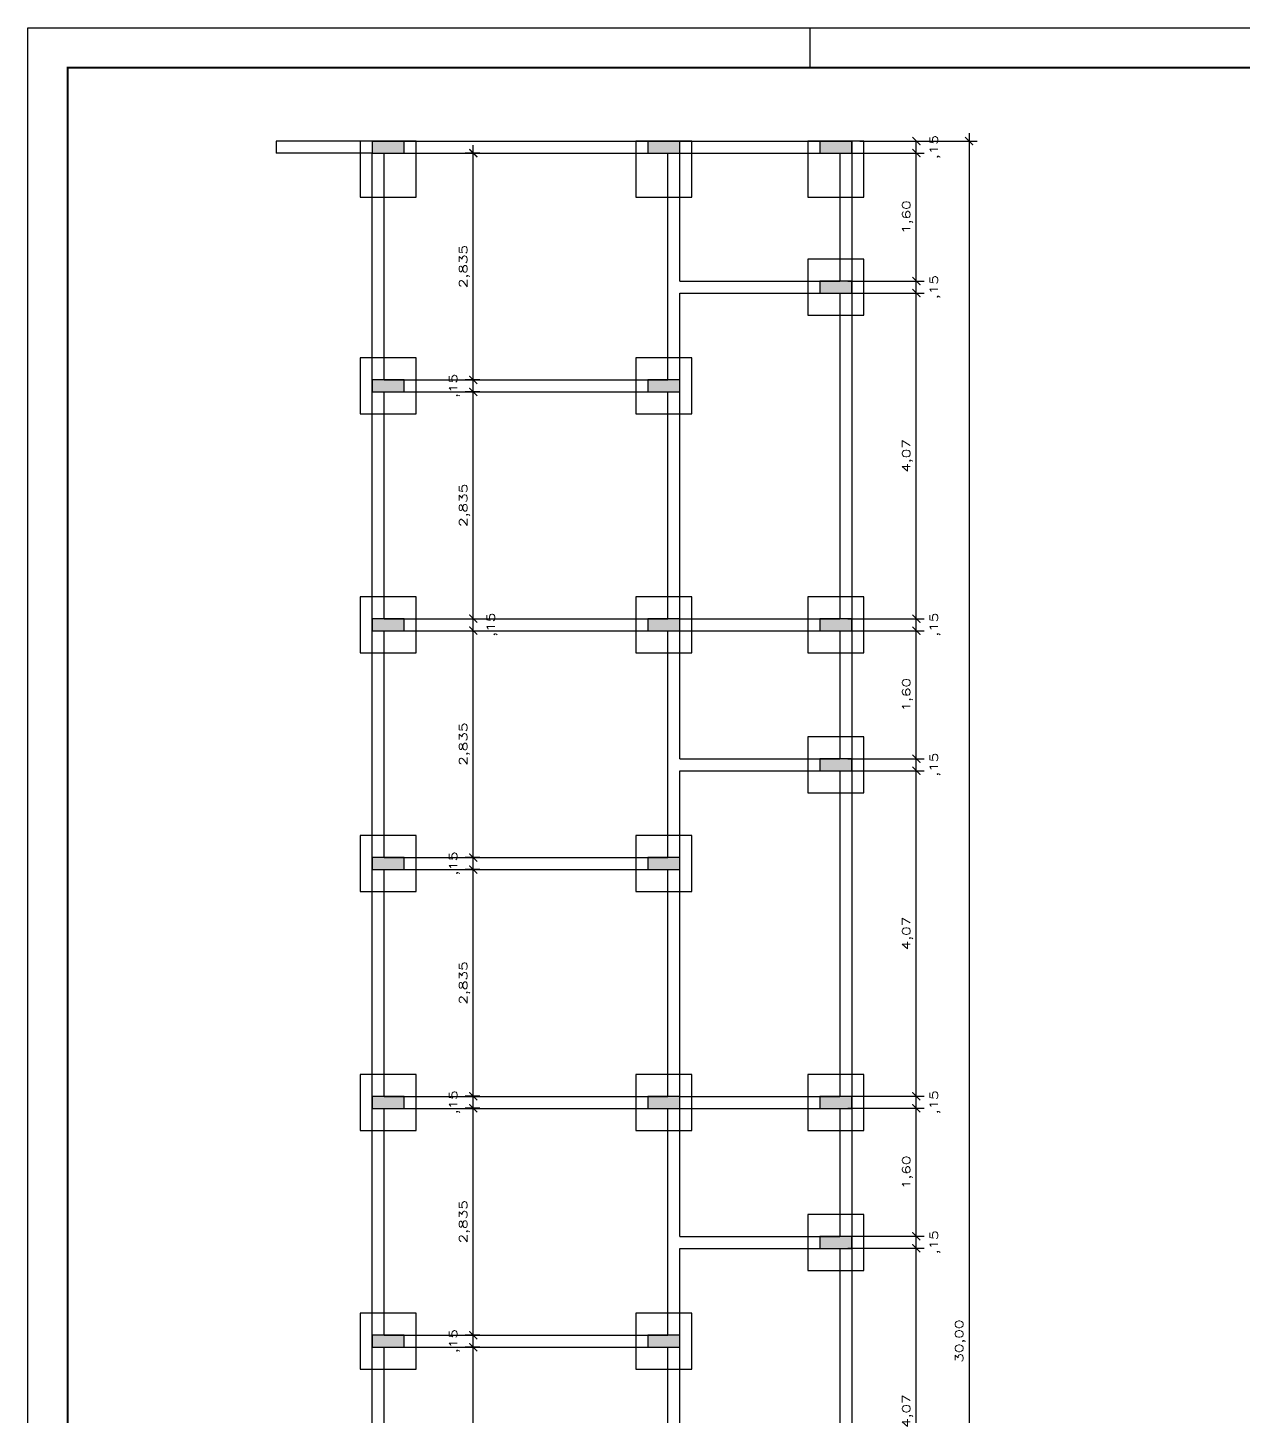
# Model space of a CAD drawing. Extents: x 241 to 398, y 106 to 179.
# Drawn here: x 321 to 336.2, y 162.04 to 179.4 of the extents above; entities that cross this region are included whole.
import ezdxf

# ---------------------------------------------------------------- set-up
doc = ezdxf.new("R2010")
doc.units = 0
doc.layers.get('0').update_dxf_attribs({"linetype": 'CONTINUOUS'})
doc.layers.get('DEFPOINTS').update_dxf_attribs({"linetype": 'CONTINUOUS'})
for name, color, linetype in [('ALVCORTE', 5, 'CONTINUOUS'), ('ALVVISTA', 8, 'CONTINUOUS'), ('COTAS', 7, 'CONTINUOUS'), ('ESQUADRIA', 3, 'CONTINUOUS')]:
    doc.layers.add(name, color=color, linetype=linetype)
doc.styles.add('REGUA60', font='romans.shx', dxfattribs={"width": 1.4})
doc.styles.get("Standard").update_dxf_attribs({"font": 'ISOCP'})
doc.dimstyles.new('ISO-25', dxfattribs={"dimtxt": 2.5, "dimasz": 2.5, "dimexe": 1.25, "dimexo": 0.625, "dimtad": 1, "dimdec": 4, "dimdsep": 46, "dimlunit": 6, "dimtxsty": 'Standard', "dimcen": 2.5, "dimadec": 0, "dimazin": 0, "dimtfac": 1, "dimtdec": 4, "dimtmove": 0, "dimatfit": 3, "dimfxl": 0, "dimtolj": 1, "dimtzin": 0, "dimarcsym": 0})

# ---------------------------------------------------------------- blocks, each defined once
blk = doc.blocks.new('_ARCHTICK')
at = {"color": 0, "linetype": 'ByBlock', "const_width": 0.15}
blk.add_lwpolyline([(-0.5, -0.5), (0.5, 0.5)], dxfattribs=at)
blk = doc.blocks.new('*D174')
at = {"color": 1, "linetype": 'ByBlock', "transparency": 16777216}
for p, q in [((253.087, 175.138), (254.553, 175.138)), ((254.453, 175.238), (254.453, 145.038)), ((253.087, 145.138), (254.553, 145.138))]:
    blk.add_line(p, q, dxfattribs=at)
at = {"layer": 'DEFPOINTS', "color": 0, "linetype": 'ByBlock', "transparency": 16777216}
for p in [(252.987, 175.138, -3.35), (252.987, 145.138, -3.35), (254.453, 145.138)]:
    blk.add_point(p, dxfattribs=at)
at = {"color": 1, "linetype": 'ByBlock', "transparency": 16777216, "xscale": 0.1, "yscale": 0.1, "zscale": 0.1}
for p, rotation in [((254.453, 175.138), 90), ((254.453, 145.138), 270)]:
    blk.add_blockref('_ARCHTICK', p, dxfattribs=dict(at, rotation=rotation))
at = {"color": 7, "linetype": 'ByBlock', "transparency": 16777216, "insert": (254.343, 160.138), "char_height": 0.1, "attachment_point": 5, "rotation": 90, "style": 'REGUA60'}
blk.add_mtext('\\A1;30,00', dxfattribs=at)
blk = doc.blocks.new('*D193')
at = {"color": 1, "linetype": 'ByBlock', "transparency": 16777216}
for p, q in [((248.337, 174.988), (248.153, 174.988)), ((248.253, 172.053), (248.253, 175.088)), ((248.337, 172.153), (248.153, 172.153))]:
    blk.add_line(p, q, dxfattribs=at)
at = {"layer": 'DEFPOINTS', "color": 0, "linetype": 'ByBlock', "transparency": 16777216}
for p in [(248.253, 174.988), (248.437, 174.988, -3.35), (248.437, 172.153, -3.35)]:
    blk.add_point(p, dxfattribs=at)
at = {"color": 1, "linetype": 'ByBlock', "transparency": 16777216, "xscale": 0.1, "yscale": 0.1, "zscale": 0.1}
for p, rotation in [((248.253, 174.988), 90), ((248.253, 172.153), 270)]:
    blk.add_blockref('_ARCHTICK', p, dxfattribs=dict(at, rotation=rotation))
at = {"color": 7, "linetype": 'ByBlock', "transparency": 16777216, "insert": (248.143, 173.57), "char_height": 0.1, "attachment_point": 5, "rotation": 90, "style": 'REGUA60'}
blk.add_mtext('\\A1;2,835', dxfattribs=at)
blk = doc.blocks.new('*D192')
at = {"color": 1, "linetype": 'ByBlock', "transparency": 16777216}
for p, q in [((248.337, 172.153), (248.153, 172.153)), ((248.253, 171.903), (248.253, 172.153))]:
    blk.add_line(p, q, dxfattribs=at)
at = {"layer": 'DEFPOINTS', "color": 0, "linetype": 'ByBlock', "transparency": 16777216}
for p in [(248.253, 172.153), (248.437, 172.153, -3.35), (248.437, 172.003, -3.35)]:
    blk.add_point(p, dxfattribs=at)
at = {"color": 1, "linetype": 'ByBlock', "transparency": 16777216, "xscale": 0.1, "yscale": 0.1, "zscale": 0.1}
for p, rotation in [((248.253, 172.153), 90), ((248.253, 172.003), 270)]:
    blk.add_blockref('_ARCHTICK', p, dxfattribs=dict(at, rotation=rotation))
at = {"color": 7, "linetype": 'ByBlock', "transparency": 16777216, "insert": (248.018, 172.078), "char_height": 0.1, "attachment_point": 5, "rotation": 90, "style": 'REGUA60'}
blk.add_mtext('\\A1;,15', dxfattribs=at)
blk = doc.blocks.new('*D191')
at = {"color": 1, "linetype": 'ByBlock', "transparency": 16777216}
for p, q in [((248.337, 172.003), (248.153, 172.003)), ((248.253, 169.068), (248.253, 172.103)), ((248.35, 169.168), (248.353, 169.168))]:
    blk.add_line(p, q, dxfattribs=at)
at = {"layer": 'DEFPOINTS', "color": 0, "linetype": 'ByBlock', "transparency": 16777216}
for p in [(248.253, 172.003), (248.437, 172.003, -3.35), (248.25, 169.168, -3.35)]:
    blk.add_point(p, dxfattribs=at)
at = {"color": 1, "linetype": 'ByBlock', "transparency": 16777216, "xscale": 0.1, "yscale": 0.1, "zscale": 0.1}
for p, rotation in [((248.253, 172.003), 90), ((248.253, 169.168), 270)]:
    blk.add_blockref('_ARCHTICK', p, dxfattribs=dict(at, rotation=rotation))
at = {"color": 7, "linetype": 'ByBlock', "transparency": 16777216, "insert": (248.143, 170.585), "char_height": 0.1, "attachment_point": 5, "rotation": 90, "style": 'REGUA60'}
blk.add_mtext('\\A1;2,835', dxfattribs=at)
blk = doc.blocks.new('*D190')
at = {"color": 1, "linetype": 'ByBlock', "transparency": 16777216}
for p, q in [((248.253, 168.918), (248.253, 169.168)), ((248.35, 169.168), (248.353, 169.168))]:
    blk.add_line(p, q, dxfattribs=at)
at = {"layer": 'DEFPOINTS', "color": 0, "linetype": 'ByBlock', "transparency": 16777216}
for p in [(248.25, 169.168, -3.35), (248.253, 169.168), (248.25, 169.018, -3.35)]:
    blk.add_point(p, dxfattribs=at)
at = {"color": 1, "linetype": 'ByBlock', "transparency": 16777216, "xscale": 0.1, "yscale": 0.1, "zscale": 0.1}
for p, rotation in [((248.253, 169.168), 90), ((248.253, 169.018), 270)]:
    blk.add_blockref('_ARCHTICK', p, dxfattribs=dict(at, rotation=rotation))
at = {"color": 7, "linetype": 'ByBlock', "transparency": 16777216, "insert": (248.487, 169.093), "char_height": 0.1, "attachment_point": 5, "rotation": 90, "style": 'REGUA60'}
blk.add_mtext('\\A1;,15', dxfattribs=at)
blk = doc.blocks.new('*D189')
at = {"color": 1, "linetype": 'ByBlock', "transparency": 16777216}
for p, q in [((248.253, 166.083), (248.253, 169.118)), ((248.35, 169.018), (248.353, 169.018)), ((248.337, 166.183), (248.153, 166.183))]:
    blk.add_line(p, q, dxfattribs=at)
at = {"layer": 'DEFPOINTS', "color": 0, "linetype": 'ByBlock', "transparency": 16777216}
for p in [(248.25, 169.018, -3.35), (248.253, 169.018), (248.437, 166.183, -3.35)]:
    blk.add_point(p, dxfattribs=at)
at = {"color": 1, "linetype": 'ByBlock', "transparency": 16777216, "xscale": 0.1, "yscale": 0.1, "zscale": 0.1}
for p, rotation in [((248.253, 169.018), 90), ((248.253, 166.183), 270)]:
    blk.add_blockref('_ARCHTICK', p, dxfattribs=dict(at, rotation=rotation))
at = {"color": 7, "linetype": 'ByBlock', "transparency": 16777216, "insert": (248.143, 167.6), "char_height": 0.1, "attachment_point": 5, "rotation": 90, "style": 'REGUA60'}
blk.add_mtext('\\A1;2,835', dxfattribs=at)
blk = doc.blocks.new('*D188')
at = {"color": 1, "linetype": 'ByBlock', "transparency": 16777216}
for p, q in [((248.337, 166.183), (248.153, 166.183)), ((248.253, 165.933), (248.253, 166.183))]:
    blk.add_line(p, q, dxfattribs=at)
at = {"layer": 'DEFPOINTS', "color": 0, "linetype": 'ByBlock', "transparency": 16777216}
for p in [(248.253, 166.183), (248.437, 166.183, -3.35), (248.437, 166.033, -3.35)]:
    blk.add_point(p, dxfattribs=at)
at = {"color": 1, "linetype": 'ByBlock', "transparency": 16777216, "xscale": 0.1, "yscale": 0.1, "zscale": 0.1}
for p, rotation in [((248.253, 166.183), 90), ((248.253, 166.033), 270)]:
    blk.add_blockref('_ARCHTICK', p, dxfattribs=dict(at, rotation=rotation))
at = {"color": 7, "linetype": 'ByBlock', "transparency": 16777216, "insert": (248.018, 166.108), "char_height": 0.1, "attachment_point": 5, "rotation": 90, "style": 'REGUA60'}
blk.add_mtext('\\A1;,15', dxfattribs=at)
blk = doc.blocks.new('*D187')
at = {"color": 1, "linetype": 'ByBlock', "transparency": 16777216}
for p, q in [((248.253, 163.098), (248.253, 166.133)), ((248.337, 166.033), (248.153, 166.033)), ((248.337, 163.198), (248.153, 163.198))]:
    blk.add_line(p, q, dxfattribs=at)
at = {"layer": 'DEFPOINTS', "color": 0, "linetype": 'ByBlock', "transparency": 16777216}
for p in [(248.253, 166.033), (248.437, 166.033, -3.35), (248.437, 163.198, -3.35)]:
    blk.add_point(p, dxfattribs=at)
at = {"color": 1, "linetype": 'ByBlock', "transparency": 16777216, "xscale": 0.1, "yscale": 0.1, "zscale": 0.1}
for p, rotation in [((248.253, 166.033), 90), ((248.253, 163.198), 270)]:
    blk.add_blockref('_ARCHTICK', p, dxfattribs=dict(at, rotation=rotation))
at = {"color": 7, "linetype": 'ByBlock', "transparency": 16777216, "insert": (248.143, 164.615), "char_height": 0.1, "attachment_point": 5, "rotation": 90, "style": 'REGUA60'}
blk.add_mtext('\\A1;2,835', dxfattribs=at)
blk = doc.blocks.new('*D186')
at = {"color": 1, "linetype": 'ByBlock', "transparency": 16777216}
for p, q in [((248.337, 163.198), (248.153, 163.198)), ((248.253, 162.948), (248.253, 163.198))]:
    blk.add_line(p, q, dxfattribs=at)
at = {"layer": 'DEFPOINTS', "color": 0, "linetype": 'ByBlock', "transparency": 16777216}
for p in [(248.253, 163.198), (248.437, 163.198, -3.35), (248.437, 163.048, -3.35)]:
    blk.add_point(p, dxfattribs=at)
at = {"color": 1, "linetype": 'ByBlock', "transparency": 16777216, "xscale": 0.1, "yscale": 0.1, "zscale": 0.1}
for p, rotation in [((248.253, 163.198), 90), ((248.253, 163.048), 270)]:
    blk.add_blockref('_ARCHTICK', p, dxfattribs=dict(at, rotation=rotation))
at = {"color": 7, "linetype": 'ByBlock', "transparency": 16777216, "insert": (248.018, 163.123), "char_height": 0.1, "attachment_point": 5, "rotation": 90, "style": 'REGUA60'}
blk.add_mtext('\\A1;,15', dxfattribs=at)
blk = doc.blocks.new('*D185')
at = {"color": 1, "linetype": 'ByBlock', "transparency": 16777216}
for p, q in [((248.253, 160.113), (248.253, 163.148)), ((248.337, 163.048), (248.153, 163.048)), ((248.337, 160.213), (248.153, 160.213))]:
    blk.add_line(p, q, dxfattribs=at)
at = {"layer": 'DEFPOINTS', "color": 0, "linetype": 'ByBlock', "transparency": 16777216}
for p in [(248.253, 163.048), (248.437, 163.048, -3.35), (248.437, 160.213, -3.35)]:
    blk.add_point(p, dxfattribs=at)
at = {"color": 1, "linetype": 'ByBlock', "transparency": 16777216, "xscale": 0.1, "yscale": 0.1, "zscale": 0.1}
for p, rotation in [((248.253, 163.048), 90), ((248.253, 160.213), 270)]:
    blk.add_blockref('_ARCHTICK', p, dxfattribs=dict(at, rotation=rotation))
at = {"color": 7, "linetype": 'ByBlock', "transparency": 16777216, "insert": (248.143, 161.63), "char_height": 0.1, "attachment_point": 5, "rotation": 90, "style": 'REGUA60'}
blk.add_mtext('\\A1;2,835', dxfattribs=at)
blk = doc.blocks.new('*D184')
at = {"color": 1, "linetype": 'ByBlock', "transparency": 16777216}
for p, q in [((248.337, 160.213), (248.153, 160.213)), ((248.253, 159.963), (248.253, 160.213))]:
    blk.add_line(p, q, dxfattribs=at)
at = {"layer": 'DEFPOINTS', "color": 0, "linetype": 'ByBlock', "transparency": 16777216}
for p in [(248.253, 160.213), (248.437, 160.213, -3.35), (248.437, 160.063, -3.35)]:
    blk.add_point(p, dxfattribs=at)
at = {"color": 1, "linetype": 'ByBlock', "transparency": 16777216, "xscale": 0.1, "yscale": 0.1, "zscale": 0.1}
for p, rotation in [((248.253, 160.213), 90), ((248.253, 160.063), 270)]:
    blk.add_blockref('_ARCHTICK', p, dxfattribs=dict(at, rotation=rotation))
at = {"color": 7, "linetype": 'ByBlock', "transparency": 16777216, "insert": (248.018, 160.138), "char_height": 0.1, "attachment_point": 5, "rotation": 90, "style": 'REGUA60'}
blk.add_mtext('\\A1;,15', dxfattribs=at)
blk = doc.blocks.new('*D183')
at = {"color": 1, "linetype": 'ByBlock', "transparency": 16777216}
for p, q in [((248.337, 160.063), (248.153, 160.063)), ((248.253, 157.128), (248.253, 160.163)), ((248.337, 157.228), (248.153, 157.228))]:
    blk.add_line(p, q, dxfattribs=at)
at = {"layer": 'DEFPOINTS', "color": 0, "linetype": 'ByBlock', "transparency": 16777216}
for p in [(248.253, 160.063), (248.437, 160.063, -3.35), (248.437, 157.228, -3.35)]:
    blk.add_point(p, dxfattribs=at)
at = {"color": 1, "linetype": 'ByBlock', "transparency": 16777216, "xscale": 0.1, "yscale": 0.1, "zscale": 0.1}
for p, rotation in [((248.253, 160.063), 90), ((248.253, 157.228), 270)]:
    blk.add_blockref('_ARCHTICK', p, dxfattribs=dict(at, rotation=rotation))
at = {"color": 7, "linetype": 'ByBlock', "transparency": 16777216, "insert": (248.143, 158.645), "char_height": 0.1, "attachment_point": 5, "rotation": 90, "style": 'REGUA60'}
blk.add_mtext('\\A1;2,835', dxfattribs=at)
blk = doc.blocks.new('*D173')
at = {"color": 1, "linetype": 'ByBlock', "transparency": 16777216}
for p, q in [((253.087, 175.138), (253.892, 175.138)), ((253.792, 174.888), (253.792, 175.138))]:
    blk.add_line(p, q, dxfattribs=at)
at = {"layer": 'DEFPOINTS', "color": 0, "linetype": 'ByBlock', "transparency": 16777216}
for p in [(252.987, 175.138, -3.35), (253.792, 175.138), (252.837, 174.988, -3.35)]:
    blk.add_point(p, dxfattribs=at)
at = {"color": 1, "linetype": 'ByBlock', "transparency": 16777216, "xscale": 0.1, "yscale": 0.1, "zscale": 0.1}
for p, rotation in [((253.792, 175.138), 90), ((253.792, 174.988), 270)]:
    blk.add_blockref('_ARCHTICK', p, dxfattribs=dict(at, rotation=rotation))
at = {"color": 7, "linetype": 'ByBlock', "transparency": 16777216, "insert": (254.026, 175.063), "char_height": 0.1, "attachment_point": 5, "rotation": 90, "style": 'REGUA60'}
blk.add_mtext('\\A1;,15', dxfattribs=at)
blk = doc.blocks.new('*D172')
at = {"color": 1, "linetype": 'ByBlock', "transparency": 16777216}
for p, q in [((252.937, 174.988), (253.892, 174.988)), ((253.792, 173.288), (253.792, 175.088))]:
    blk.add_line(p, q, dxfattribs=at)
at = {"layer": 'DEFPOINTS', "color": 0, "linetype": 'ByBlock', "transparency": 16777216}
for p in [(252.837, 174.988, -3.35), (253.792, 174.988), (252.837, 173.388, -3.35)]:
    blk.add_point(p, dxfattribs=at)
at = {"color": 1, "linetype": 'ByBlock', "transparency": 16777216, "xscale": 0.1, "yscale": 0.1, "zscale": 0.1}
for p, rotation in [((253.792, 174.988), 90), ((253.792, 173.388), 270)]:
    blk.add_blockref('_ARCHTICK', p, dxfattribs=dict(at, rotation=rotation))
at = {"color": 7, "linetype": 'ByBlock', "transparency": 16777216, "insert": (253.682, 174.188), "char_height": 0.1, "attachment_point": 5, "rotation": 90, "style": 'REGUA60'}
blk.add_mtext('\\A1;1,60', dxfattribs=at)
blk = doc.blocks.new('*D171')
at = {"color": 1, "linetype": 'ByBlock', "transparency": 16777216}
for p, q in [((252.937, 173.388), (253.892, 173.388)), ((253.792, 173.138), (253.792, 173.388))]:
    blk.add_line(p, q, dxfattribs=at)
at = {"layer": 'DEFPOINTS', "color": 0, "linetype": 'ByBlock', "transparency": 16777216}
for p in [(252.837, 173.388, -3.35), (253.792, 173.388), (252.837, 173.238, -3.35)]:
    blk.add_point(p, dxfattribs=at)
at = {"color": 1, "linetype": 'ByBlock', "transparency": 16777216, "xscale": 0.1, "yscale": 0.1, "zscale": 0.1}
for p, rotation in [((253.792, 173.388), 90), ((253.792, 173.238), 270)]:
    blk.add_blockref('_ARCHTICK', p, dxfattribs=dict(at, rotation=rotation))
at = {"color": 7, "linetype": 'ByBlock', "transparency": 16777216, "insert": (254.026, 173.313), "char_height": 0.1, "attachment_point": 5, "rotation": 90, "style": 'REGUA60'}
blk.add_mtext('\\A1;,15', dxfattribs=at)
blk = doc.blocks.new('*D170')
at = {"color": 1, "linetype": 'ByBlock', "transparency": 16777216}
for p, q in [((252.937, 173.238), (253.892, 173.238)), ((253.792, 169.068), (253.792, 173.338))]:
    blk.add_line(p, q, dxfattribs=at)
at = {"layer": 'DEFPOINTS', "color": 0, "linetype": 'ByBlock', "transparency": 16777216}
for p in [(252.837, 173.238, -3.35), (253.792, 173.238), (252.837, 169.168, -3.35)]:
    blk.add_point(p, dxfattribs=at)
at = {"color": 1, "linetype": 'ByBlock', "transparency": 16777216, "xscale": 0.1, "yscale": 0.1, "zscale": 0.1}
for p, rotation in [((253.792, 173.238), 90), ((253.792, 169.168), 270)]:
    blk.add_blockref('_ARCHTICK', p, dxfattribs=dict(at, rotation=rotation))
at = {"color": 7, "linetype": 'ByBlock', "transparency": 16777216, "insert": (253.682, 171.203), "char_height": 0.1, "attachment_point": 5, "rotation": 90, "style": 'REGUA60'}
blk.add_mtext('\\A1;4,07', dxfattribs=at)
blk = doc.blocks.new('*D169')
at = {"color": 1, "linetype": 'ByBlock', "transparency": 16777216}
for p, q in [((252.937, 169.168), (253.892, 169.168)), ((253.792, 168.918), (253.792, 169.168))]:
    blk.add_line(p, q, dxfattribs=at)
at = {"layer": 'DEFPOINTS', "color": 0, "linetype": 'ByBlock', "transparency": 16777216}
for p in [(252.837, 169.168, -3.35), (253.792, 169.168), (252.837, 169.018, -3.35)]:
    blk.add_point(p, dxfattribs=at)
at = {"color": 1, "linetype": 'ByBlock', "transparency": 16777216, "xscale": 0.1, "yscale": 0.1, "zscale": 0.1}
for p, rotation in [((253.792, 169.168), 90), ((253.792, 169.018), 270)]:
    blk.add_blockref('_ARCHTICK', p, dxfattribs=dict(at, rotation=rotation))
at = {"color": 7, "linetype": 'ByBlock', "transparency": 16777216, "insert": (254.026, 169.093), "char_height": 0.1, "attachment_point": 5, "rotation": 90, "style": 'REGUA60'}
blk.add_mtext('\\A1;,15', dxfattribs=at)
blk = doc.blocks.new('*D168')
at = {"color": 1, "linetype": 'ByBlock', "transparency": 16777216}
for p, q in [((253.792, 167.318), (253.792, 169.118)), ((252.937, 169.018), (253.892, 169.018))]:
    blk.add_line(p, q, dxfattribs=at)
at = {"layer": 'DEFPOINTS', "color": 0, "linetype": 'ByBlock', "transparency": 16777216}
for p in [(252.837, 169.018, -3.35), (253.792, 169.018), (252.837, 167.418, -3.35)]:
    blk.add_point(p, dxfattribs=at)
at = {"color": 1, "linetype": 'ByBlock', "transparency": 16777216, "xscale": 0.1, "yscale": 0.1, "zscale": 0.1}
for p, rotation in [((253.792, 169.018), 90), ((253.792, 167.418), 270)]:
    blk.add_blockref('_ARCHTICK', p, dxfattribs=dict(at, rotation=rotation))
at = {"color": 7, "linetype": 'ByBlock', "transparency": 16777216, "insert": (253.682, 168.218), "char_height": 0.1, "attachment_point": 5, "rotation": 90, "style": 'REGUA60'}
blk.add_mtext('\\A1;1,60', dxfattribs=at)
blk = doc.blocks.new('*D167')
at = {"color": 1, "linetype": 'ByBlock', "transparency": 16777216}
for p, q in [((252.937, 167.418), (253.892, 167.418)), ((253.792, 167.168), (253.792, 167.418))]:
    blk.add_line(p, q, dxfattribs=at)
at = {"layer": 'DEFPOINTS', "color": 0, "linetype": 'ByBlock', "transparency": 16777216}
for p in [(252.837, 167.418, -3.35), (253.792, 167.418), (252.837, 167.268, -3.35)]:
    blk.add_point(p, dxfattribs=at)
at = {"color": 1, "linetype": 'ByBlock', "transparency": 16777216, "xscale": 0.1, "yscale": 0.1, "zscale": 0.1}
for p, rotation in [((253.792, 167.418), 90), ((253.792, 167.268), 270)]:
    blk.add_blockref('_ARCHTICK', p, dxfattribs=dict(at, rotation=rotation))
at = {"color": 7, "linetype": 'ByBlock', "transparency": 16777216, "insert": (254.026, 167.343), "char_height": 0.1, "attachment_point": 5, "rotation": 90, "style": 'REGUA60'}
blk.add_mtext('\\A1;,15', dxfattribs=at)
blk = doc.blocks.new('*D166')
at = {"color": 1, "linetype": 'ByBlock', "transparency": 16777216}
for p, q in [((253.792, 163.098), (253.792, 167.368)), ((252.937, 167.268), (253.892, 167.268))]:
    blk.add_line(p, q, dxfattribs=at)
at = {"layer": 'DEFPOINTS', "color": 0, "linetype": 'ByBlock', "transparency": 16777216}
for p in [(252.837, 167.268, -3.35), (253.792, 167.268), (252.837, 163.198, -3.35)]:
    blk.add_point(p, dxfattribs=at)
at = {"color": 1, "linetype": 'ByBlock', "transparency": 16777216, "xscale": 0.1, "yscale": 0.1, "zscale": 0.1}
for p, rotation in [((253.792, 167.268), 90), ((253.792, 163.198), 270)]:
    blk.add_blockref('_ARCHTICK', p, dxfattribs=dict(at, rotation=rotation))
at = {"color": 7, "linetype": 'ByBlock', "transparency": 16777216, "insert": (253.682, 165.233), "char_height": 0.1, "attachment_point": 5, "rotation": 90, "style": 'REGUA60'}
blk.add_mtext('\\A1;4,07', dxfattribs=at)
blk = doc.blocks.new('*D165')
at = {"color": 1, "linetype": 'ByBlock', "transparency": 16777216}
for p, q in [((252.937, 163.198), (253.892, 163.198)), ((253.792, 162.948), (253.792, 163.198))]:
    blk.add_line(p, q, dxfattribs=at)
at = {"layer": 'DEFPOINTS', "color": 0, "linetype": 'ByBlock', "transparency": 16777216}
for p in [(252.837, 163.198, -3.35), (253.792, 163.198), (252.837, 163.048, -3.35)]:
    blk.add_point(p, dxfattribs=at)
at = {"color": 1, "linetype": 'ByBlock', "transparency": 16777216, "xscale": 0.1, "yscale": 0.1, "zscale": 0.1}
for p, rotation in [((253.792, 163.198), 90), ((253.792, 163.048), 270)]:
    blk.add_blockref('_ARCHTICK', p, dxfattribs=dict(at, rotation=rotation))
at = {"color": 7, "linetype": 'ByBlock', "transparency": 16777216, "insert": (254.026, 163.123), "char_height": 0.1, "attachment_point": 5, "rotation": 90, "style": 'REGUA60'}
blk.add_mtext('\\A1;,15', dxfattribs=at)
blk = doc.blocks.new('*D164')
at = {"color": 1, "linetype": 'ByBlock', "transparency": 16777216}
for p, q in [((253.792, 161.348), (253.792, 163.148)), ((252.937, 163.048), (253.892, 163.048))]:
    blk.add_line(p, q, dxfattribs=at)
at = {"layer": 'DEFPOINTS', "color": 0, "linetype": 'ByBlock', "transparency": 16777216}
for p in [(252.837, 163.048, -3.35), (253.792, 163.048), (252.837, 161.448, -3.35)]:
    blk.add_point(p, dxfattribs=at)
at = {"color": 1, "linetype": 'ByBlock', "transparency": 16777216, "xscale": 0.1, "yscale": 0.1, "zscale": 0.1}
for p, rotation in [((253.792, 163.048), 90), ((253.792, 161.448), 270)]:
    blk.add_blockref('_ARCHTICK', p, dxfattribs=dict(at, rotation=rotation))
at = {"color": 7, "linetype": 'ByBlock', "transparency": 16777216, "insert": (253.682, 162.248), "char_height": 0.1, "attachment_point": 5, "rotation": 90, "style": 'REGUA60'}
blk.add_mtext('\\A1;1,60', dxfattribs=at)
blk = doc.blocks.new('*D163')
at = {"color": 1, "linetype": 'ByBlock', "transparency": 16777216}
for p, q in [((252.937, 161.448), (253.892, 161.448)), ((253.792, 161.198), (253.792, 161.448))]:
    blk.add_line(p, q, dxfattribs=at)
at = {"layer": 'DEFPOINTS', "color": 0, "linetype": 'ByBlock', "transparency": 16777216}
for p in [(252.837, 161.448, -3.35), (253.792, 161.448), (252.837, 161.298, -3.35)]:
    blk.add_point(p, dxfattribs=at)
at = {"color": 1, "linetype": 'ByBlock', "transparency": 16777216, "xscale": 0.1, "yscale": 0.1, "zscale": 0.1}
for p, rotation in [((253.792, 161.448), 90), ((253.792, 161.298), 270)]:
    blk.add_blockref('_ARCHTICK', p, dxfattribs=dict(at, rotation=rotation))
at = {"color": 7, "linetype": 'ByBlock', "transparency": 16777216, "insert": (254.026, 161.373), "char_height": 0.1, "attachment_point": 5, "rotation": 90, "style": 'REGUA60'}
blk.add_mtext('\\A1;,15', dxfattribs=at)
blk = doc.blocks.new('*D162')
at = {"color": 1, "linetype": 'ByBlock', "transparency": 16777216}
for p, q in [((252.937, 161.298), (253.892, 161.298)), ((253.792, 157.128), (253.792, 161.398))]:
    blk.add_line(p, q, dxfattribs=at)
at = {"layer": 'DEFPOINTS', "color": 0, "linetype": 'ByBlock', "transparency": 16777216}
for p in [(252.837, 161.298, -3.35), (253.792, 161.298), (252.837, 157.228, -3.35)]:
    blk.add_point(p, dxfattribs=at)
at = {"color": 1, "linetype": 'ByBlock', "transparency": 16777216, "xscale": 0.1, "yscale": 0.1, "zscale": 0.1}
for p, rotation in [((253.792, 161.298), 90), ((253.792, 157.228), 270)]:
    blk.add_blockref('_ARCHTICK', p, dxfattribs=dict(at, rotation=rotation))
at = {"color": 7, "linetype": 'ByBlock', "transparency": 16777216, "insert": (253.682, 159.263), "char_height": 0.1, "attachment_point": 5, "rotation": 90, "style": 'REGUA60'}
blk.add_mtext('\\A1;4,07', dxfattribs=at)

msp = doc.modelspace()

# ---------------------------------------------------------------- hatches: boundary and pattern name
at = {"layer": 'ALVCORTE'}
for points in [[(325.7063, 177.8306), (325.7063, 177.9806), (325.3063, 177.9806), (325.3063, 177.8306)], [(329.1563, 177.8306), (329.1563, 177.9806), (328.7563, 177.9806), (328.7563, 177.8306)], [(331.3063, 177.8306), (331.3063, 177.9806), (330.9063, 177.9806), (330.9063, 177.8306)], [(331.3063, 176.0806), (331.3063, 176.2306), (330.9063, 176.2306), (330.9063, 176.0806)], [(325.7063, 174.8456), (325.7063, 174.9956), (325.3063, 174.9956), (325.3063, 174.8456)], [(329.1563, 174.8456), (329.1563, 174.9956), (328.7563, 174.9956), (328.7563, 174.8456)], [(325.7063, 171.8606), (325.7063, 172.0106), (325.3063, 172.0106), (325.3063, 171.8606)], [(329.1563, 171.8606), (329.1563, 172.0106), (328.7563, 172.0106), (328.7563, 171.8606)], [(331.3063, 171.8606), (331.3063, 172.0106), (330.9063, 172.0106), (330.9063, 171.8606)], [(331.3063, 170.1106), (331.3063, 170.2606), (330.9063, 170.2606), (330.9063, 170.1106)], [(325.7063, 168.8756), (325.7063, 169.0256), (325.3063, 169.0256), (325.3063, 168.8756)], [(329.1563, 168.8756), (329.1563, 169.0256), (328.7563, 169.0256), (328.7563, 168.8756)], [(325.7063, 165.8906), (325.7063, 166.0406), (325.3063, 166.0406), (325.3063, 165.8906)], [(329.1563, 165.8906), (329.1563, 166.0406), (328.7563, 166.0406), (328.7563, 165.8906)], [(331.3063, 165.8906), (331.3063, 166.0406), (330.9063, 166.0406), (330.9063, 165.8906)], [(331.3063, 164.1406), (331.3063, 164.2906), (330.9063, 164.2906), (330.9063, 164.1406)], [(325.7063, 162.9056), (325.7063, 163.0556), (325.3063, 163.0556), (325.3063, 162.9056)], [(329.1563, 162.9056), (329.1563, 163.0556), (328.7563, 163.0556), (328.7563, 162.9056)]]:
    msp.add_hatch(color=256, dxfattribs=at).paths.add_polyline_path(points)

# ---------------------------------------------------------------- linework, layer by layer
for p, q in [((321.0025, 179.3971), (358.6156, 179.3971)), ((321.0025, 159.5653), (321.0025, 179.3971)), ((330.7808, 179.3971), (330.7808, 178.8971))]:
    msp.add_line(p, q)
at = {"const_width": 0.0236}
msp.add_lwpolyline([(321.5025, 178.8971), (358.1156, 178.8971), (358.1156, 145.1871), (321.5025, 145.1871)], close=True, dxfattribs=at)
at = {"layer": 'ALVCORTE', "elevation": -3.35}
for points in [[(325.7063, 177.8306), (325.7063, 177.9806), (325.3063, 177.9806), (325.3063, 177.8306)], [(329.1563, 177.8306), (329.1563, 177.9806), (328.7563, 177.9806), (328.7563, 177.8306)], [(331.3063, 177.8306), (331.3063, 177.9806), (330.9063, 177.9806), (330.9063, 177.8306)], [(331.3063, 176.0806), (331.3063, 176.2306), (330.9063, 176.2306), (330.9063, 176.0806)], [(325.7063, 174.8456), (325.7063, 174.9956), (325.3063, 174.9956), (325.3063, 174.8456)], [(329.1563, 174.8456), (329.1563, 174.9956), (328.7563, 174.9956), (328.7563, 174.8456)], [(325.7063, 171.8606), (325.7063, 172.0106), (325.3063, 172.0106), (325.3063, 171.8606)], [(329.1563, 171.8606), (329.1563, 172.0106), (328.7563, 172.0106), (328.7563, 171.8606)], [(331.3063, 171.8606), (331.3063, 172.0106), (330.9063, 172.0106), (330.9063, 171.8606)], [(331.3063, 170.1106), (331.3063, 170.2606), (330.9063, 170.2606), (330.9063, 170.1106)], [(325.7063, 168.8756), (325.7063, 169.0256), (325.3063, 169.0256), (325.3063, 168.8756)], [(329.1563, 168.8756), (329.1563, 169.0256), (328.7563, 169.0256), (328.7563, 168.8756)], [(325.7063, 165.8906), (325.7063, 166.0406), (325.3063, 166.0406), (325.3063, 165.8906)], [(329.1563, 165.8906), (329.1563, 166.0406), (328.7563, 166.0406), (328.7563, 165.8906)], [(331.3063, 165.8906), (331.3063, 166.0406), (330.9063, 166.0406), (330.9063, 165.8906)], [(331.3063, 164.1406), (331.3063, 164.2906), (330.9063, 164.2906), (330.9063, 164.1406)], [(325.7063, 162.9056), (325.7063, 163.0556), (325.3063, 163.0556), (325.3063, 162.9056)], [(329.1563, 162.9056), (329.1563, 163.0556), (328.7563, 163.0556), (328.7563, 162.9056)]]:
    msp.add_lwpolyline(points, close=True, dxfattribs=at)
at = {"layer": 'ALVVISTA'}
for p, q in [((324.1063, 177.9806, -3.35), (324.1063, 177.8306, -3.35)), ((325.3813, 177.9806, -3.35), (324.1063, 177.9806, -3.35)), ((325.3063, 177.9806, -3.35), (329.0813, 177.9806, -3.35)), ((329.0813, 177.9806, -3.35), (331.3063, 177.9806, -3.35)), ((331.3063, 177.9806, -3.35), (331.3063, 147.9806, -3.35)), ((325.3063, 177.8306, -3.35), (324.1063, 177.8306, -3.35)), ((325.3063, 147.9806, -3.35), (325.3063, 177.8306, -3.35)), ((325.4563, 177.8306, -3.35), (329.0063, 177.8306, -3.35)), ((325.4563, 174.9956, -3.35), (325.4563, 177.8306, -3.35)), ((329.0063, 176.1556, -3.35), (329.0063, 177.8306, -3.35)), ((329.1563, 177.8306, -3.35), (331.1563, 177.8306, -3.35)), ((329.1563, 176.2306, -3.35), (329.1563, 177.8306, -3.35)), ((331.1563, 177.8306, -3.35), (331.1563, 176.2306, -3.35)), ((329.0063, 174.9956, -3.35), (329.0063, 176.1556, -3.35)), ((329.1563, 176.2306, -3.35), (331.1563, 176.2306, -3.35)), ((329.1563, 176.0806, -3.35), (331.1563, 176.0806, -3.35)), ((329.1563, 174.9206, -3.35), (329.1563, 176.0806, -3.35)), ((331.1563, 176.0806, -3.35), (331.1563, 172.0106, -3.35)), ((325.4563, 174.9956, -3.35), (329.0063, 174.9956, -3.35)), ((325.4563, 172.0106, -3.35), (325.4563, 174.8456, -3.35)), ((325.4563, 174.8456, -3.35), (329.0063, 174.8456, -3.35)), ((329.0063, 172.0106, -3.35), (329.0063, 174.8456, -3.35)), ((329.1563, 172.0106, -3.35), (329.1563, 174.9206, -3.35)), ((325.4563, 172.0106, -3.35), (329.0063, 172.0106, -3.35)), ((329.1563, 172.0106, -3.35), (331.1563, 172.0106, -3.35)), ((325.4563, 169.0256, -3.35), (325.4563, 171.8606, -3.35)), ((325.4563, 171.8606, -3.35), (329.0063, 171.8606, -3.35)), ((329.0063, 170.1856, -3.35), (329.0063, 171.8606, -3.35)), ((329.1563, 171.8606, -3.35), (331.1563, 171.8606, -3.35)), ((329.1563, 170.2606, -3.35), (329.1563, 171.8606, -3.35)), ((331.1563, 171.8606, -3.35), (331.1563, 170.2606, -3.35)), ((329.1563, 170.2606, -3.35), (331.1563, 170.2606, -3.35)), ((329.0063, 169.0256, -3.35), (329.0063, 170.1856, -3.35)), ((329.1563, 170.1106, -3.35), (331.1563, 170.1106, -3.35)), ((329.1563, 168.9506, -3.35), (329.1563, 170.1106, -3.35)), ((331.1563, 170.1106, -3.35), (331.1563, 166.0406, -3.35)), ((325.4563, 169.0256, -3.35), (329.0063, 169.0256, -3.35)), ((325.4563, 166.0406, -3.35), (325.4563, 168.8756, -3.35)), ((325.4563, 168.8756, -3.35), (329.0063, 168.8756, -3.35)), ((329.0063, 166.0406, -3.35), (329.0063, 168.8756, -3.35)), ((329.1563, 166.0406, -3.35), (329.1563, 168.9506, -3.35)), ((325.4563, 166.0406, -3.35), (329.0063, 166.0406, -3.35)), ((329.1563, 166.0406, -3.35), (331.1563, 166.0406, -3.35)), ((325.4563, 163.0556, -3.35), (325.4563, 165.8906, -3.35)), ((325.4563, 165.8906, -3.35), (329.0063, 165.8906, -3.35)), ((329.0063, 164.2156, -3.35), (329.0063, 165.8906, -3.35)), ((329.1563, 165.8906, -3.35), (331.1563, 165.8906, -3.35)), ((329.1563, 164.2906, -3.35), (329.1563, 165.8906, -3.35)), ((331.1563, 165.8906, -3.35), (331.1563, 164.2906, -3.35)), ((329.0063, 163.0556, -3.35), (329.0063, 164.2156, -3.35)), ((329.1563, 164.2906, -3.35), (331.1563, 164.2906, -3.35)), ((329.1563, 164.1406, -3.35), (331.1563, 164.1406, -3.35)), ((329.1563, 162.9806, -3.35), (329.1563, 164.1406, -3.35)), ((331.1563, 164.1406, -3.35), (331.1563, 160.0706, -3.35)), ((325.4563, 163.0556, -3.35), (329.0063, 163.0556, -3.35)), ((329.1563, 160.0706, -3.35), (329.1563, 162.9806, -3.35)), ((325.4563, 162.9056, -3.35), (329.0063, 162.9056, -3.35)), ((325.4563, 160.0706, -3.35), (325.4563, 162.9056, -3.35)), ((329.0063, 160.0706, -3.35), (329.0063, 162.9056, -3.35))]:
    msp.add_line(p, q, dxfattribs=at)
at = {"layer": 'ESQUADRIA', "elevation": -3.35}
for points in [[(325.1563, 177.2806), (325.8563, 177.2806), (325.8563, 177.9806), (325.1563, 177.9806)], [(328.6063, 177.2806), (329.3063, 177.2806), (329.3063, 177.9806), (328.6063, 177.9806)], [(330.7563, 177.2806), (331.4563, 177.2806), (331.4563, 177.9806), (330.7563, 177.9806)], [(330.7563, 175.8056), (331.4563, 175.8056), (331.4563, 176.5056), (330.7563, 176.5056)], [(325.1563, 174.5706), (325.8563, 174.5706), (325.8563, 175.2706), (325.1563, 175.2706)], [(328.6063, 174.5706), (329.3063, 174.5706), (329.3063, 175.2706), (328.6063, 175.2706)], [(325.1563, 171.5856), (325.8563, 171.5856), (325.8563, 172.2856), (325.1563, 172.2856)], [(328.6063, 171.5856), (329.3063, 171.5856), (329.3063, 172.2856), (328.6063, 172.2856)], [(330.7563, 171.5856), (331.4563, 171.5856), (331.4563, 172.2856), (330.7563, 172.2856)], [(330.7563, 169.8356), (331.4563, 169.8356), (331.4563, 170.5356), (330.7563, 170.5356)], [(325.1563, 168.6006), (325.8563, 168.6006), (325.8563, 169.3006), (325.1563, 169.3006)], [(328.6063, 168.6006), (329.3063, 168.6006), (329.3063, 169.3006), (328.6063, 169.3006)], [(325.1563, 165.6156), (325.8563, 165.6156), (325.8563, 166.3156), (325.1563, 166.3156)], [(328.6063, 165.6156), (329.3063, 165.6156), (329.3063, 166.3156), (328.6063, 166.3156)], [(330.7563, 165.6156), (331.4563, 165.6156), (331.4563, 166.3156), (330.7563, 166.3156)], [(330.7563, 163.8656), (331.4563, 163.8656), (331.4563, 164.5656), (330.7563, 164.5656)], [(325.1563, 162.6306), (325.8563, 162.6306), (325.8563, 163.3306), (325.1563, 163.3306)], [(328.6063, 162.6306), (329.3063, 162.6306), (329.3063, 163.3306), (328.6063, 163.3306)]]:
    msp.add_lwpolyline(points, close=True, dxfattribs=at)

# ---------------------------------------------------------------- dimensions: what is measured, and where the dimension line sits
at = {"layer": 'COTAS'}
for base, p1, p2, override, picture, middle in [((332.7721, 147.9806), (331.3063, 177.9806, -3.35), (331.3063, 147.9806, -3.35), {"dimtxt": 0.1, "dimasz": 0.1, "dimexe": 0.1, "dimexo": 0.1, "dimgap": 0.05, "dimdec": 2, "dimzin": 4, "dimtxsty": 'REGUA60', "dimblk1": 'ARCHTICK', "dimblk2": 'ARCHTICK', "dimsah": 1, "dimcen": 0.1, "dimdle": 0.1, "dimclrd": 1, "dimclre": 1, "dimclrt": 7, "dimtofl": 0, "dimtmove": 2}, '*D174', (332.6626, 162.9806)), ((326.5719, 177.8306), (326.7563, 174.9956, -3.35), (326.7563, 177.8306, -3.35), {"dimtxt": 0.1, "dimasz": 0.1, "dimexe": 0.1, "dimexo": 0.1, "dimgap": 0.05, "dimdec": 3, "dimzin": 4, "dimtxsty": 'REGUA60', "dimblk1": 'ARCHTICK', "dimblk2": 'ARCHTICK', "dimsah": 1, "dimcen": 0.1, "dimdle": 0.1, "dimclrd": 1, "dimclre": 1, "dimclrt": 7, "dimtofl": 0, "dimtmove": 2}, '*D193', (326.4623, 176.4131)), ((332.1108, 177.9806), (331.1563, 177.8306, -3.35), (331.3063, 177.9806, -3.35), {"dimtxt": 0.1, "dimasz": 0.1, "dimexe": 0.1, "dimexo": 0.1, "dimgap": 0.05, "dimdec": 2, "dimzin": 4, "dimtxsty": 'REGUA60', "dimblk1": 'ARCHTICK', "dimblk2": 'ARCHTICK', "dimsah": 1, "dimcen": 0.1, "dimdle": 0.1, "dimse1": 1, "dimclrd": 1, "dimclre": 1, "dimclrt": 7, "dimtofl": 0, "dimtmove": 2}, '*D173', (332.3453, 177.9056)), ((332.1108, 177.8306), (331.1563, 176.2306, -3.35), (331.1563, 177.8306, -3.35), {"dimtxt": 0.1, "dimasz": 0.1, "dimexe": 0.1, "dimexo": 0.1, "dimgap": 0.05, "dimdec": 2, "dimzin": 4, "dimtxsty": 'REGUA60', "dimblk1": 'ARCHTICK', "dimblk2": 'ARCHTICK', "dimsah": 1, "dimcen": 0.1, "dimdle": 0.1, "dimse1": 1, "dimclrd": 1, "dimclre": 1, "dimclrt": 7, "dimtofl": 0, "dimtmove": 2}, '*D172', (332.0012, 177.0306)), ((332.1108, 176.2306), (331.1563, 176.0806, -3.35), (331.1563, 176.2306, -3.35), {"dimtxt": 0.1, "dimasz": 0.1, "dimexe": 0.1, "dimexo": 0.1, "dimgap": 0.05, "dimdec": 2, "dimzin": 4, "dimtxsty": 'REGUA60', "dimblk1": 'ARCHTICK', "dimblk2": 'ARCHTICK', "dimsah": 1, "dimcen": 0.1, "dimdle": 0.1, "dimse1": 1, "dimclrd": 1, "dimclre": 1, "dimclrt": 7, "dimtofl": 0, "dimtmove": 2}, '*D171', (332.3453, 176.1556)), ((332.1108, 176.0806), (331.1563, 172.0106, -3.35), (331.1563, 176.0806, -3.35), {"dimtxt": 0.1, "dimasz": 0.1, "dimexe": 0.1, "dimexo": 0.1, "dimgap": 0.05, "dimdec": 2, "dimzin": 4, "dimtxsty": 'REGUA60', "dimblk1": 'ARCHTICK', "dimblk2": 'ARCHTICK', "dimsah": 1, "dimcen": 0.1, "dimdle": 0.1, "dimse1": 1, "dimclrd": 1, "dimclre": 1, "dimclrt": 7, "dimtofl": 0, "dimtmove": 2}, '*D170', (332.0012, 174.0456)), ((326.5719, 174.9956), (326.7563, 174.8456, -3.35), (326.7563, 174.9956, -3.35), {"dimtxt": 0.1, "dimasz": 0.1, "dimexe": 0.1, "dimexo": 0.1, "dimgap": 0.05, "dimdec": 2, "dimzin": 4, "dimtxsty": 'REGUA60', "dimblk1": 'ARCHTICK', "dimblk2": 'ARCHTICK', "dimsah": 1, "dimcen": 0.1, "dimdle": 0.1, "dimse1": 1, "dimclrd": 1, "dimclre": 1, "dimclrt": 7, "dimtofl": 0, "dimtmove": 2}, '*D192', (326.3373, 174.9206)), ((326.5719, 174.8456), (326.5696, 172.0106, -3.35), (326.7563, 174.8456, -3.35), {"dimtxt": 0.1, "dimasz": 0.1, "dimexe": 0.1, "dimexo": 0.1, "dimgap": 0.05, "dimdec": 3, "dimzin": 4, "dimtxsty": 'REGUA60', "dimblk1": 'ARCHTICK', "dimblk2": 'ARCHTICK', "dimsah": 1, "dimcen": 0.1, "dimdle": 0.1, "dimclrd": 1, "dimclre": 1, "dimclrt": 7, "dimtofl": 0, "dimtmove": 2}, '*D191', (326.4623, 173.4281)), ((326.5719, 172.0106), (326.5696, 171.8606, -3.35), (326.5696, 172.0106, -3.35), {"dimtxt": 0.1, "dimasz": 0.1, "dimexe": 0.1, "dimexo": 0.1, "dimgap": 0.05, "dimdec": 2, "dimzin": 4, "dimtxsty": 'REGUA60', "dimblk1": 'ARCHTICK', "dimblk2": 'ARCHTICK', "dimsah": 1, "dimcen": 0.1, "dimdle": 0.1, "dimse1": 1, "dimclrd": 1, "dimclre": 1, "dimclrt": 7, "dimtofl": 0, "dimtmove": 2}, '*D190', (326.8064, 171.9356)), ((332.1108, 172.0106), (331.1563, 171.8606, -3.35), (331.1563, 172.0106, -3.35), {"dimtxt": 0.1, "dimasz": 0.1, "dimexe": 0.1, "dimexo": 0.1, "dimgap": 0.05, "dimdec": 2, "dimzin": 4, "dimtxsty": 'REGUA60', "dimblk1": 'ARCHTICK', "dimblk2": 'ARCHTICK', "dimsah": 1, "dimcen": 0.1, "dimdle": 0.1, "dimse1": 1, "dimclrd": 1, "dimclre": 1, "dimclrt": 7, "dimtofl": 0, "dimtmove": 2}, '*D169', (332.3453, 171.9356)), ((326.5719, 171.8606), (326.7563, 169.0256, -3.35), (326.5696, 171.8606, -3.35), {"dimtxt": 0.1, "dimasz": 0.1, "dimexe": 0.1, "dimexo": 0.1, "dimgap": 0.05, "dimdec": 3, "dimzin": 4, "dimtxsty": 'REGUA60', "dimblk1": 'ARCHTICK', "dimblk2": 'ARCHTICK', "dimsah": 1, "dimcen": 0.1, "dimdle": 0.1, "dimclrd": 1, "dimclre": 1, "dimclrt": 7, "dimtofl": 0, "dimtmove": 2}, '*D189', (326.4623, 170.4431)), ((332.1108, 171.8606), (331.1563, 170.2606, -3.35), (331.1563, 171.8606, -3.35), {"dimtxt": 0.1, "dimasz": 0.1, "dimexe": 0.1, "dimexo": 0.1, "dimgap": 0.05, "dimdec": 2, "dimzin": 4, "dimtxsty": 'REGUA60', "dimblk1": 'ARCHTICK', "dimblk2": 'ARCHTICK', "dimsah": 1, "dimcen": 0.1, "dimdle": 0.1, "dimse1": 1, "dimclrd": 1, "dimclre": 1, "dimclrt": 7, "dimtofl": 0, "dimtmove": 2}, '*D168', (332.0012, 171.0606)), ((332.1108, 170.2606), (331.1563, 170.1106, -3.35), (331.1563, 170.2606, -3.35), {"dimtxt": 0.1, "dimasz": 0.1, "dimexe": 0.1, "dimexo": 0.1, "dimgap": 0.05, "dimdec": 2, "dimzin": 4, "dimtxsty": 'REGUA60', "dimblk1": 'ARCHTICK', "dimblk2": 'ARCHTICK', "dimsah": 1, "dimcen": 0.1, "dimdle": 0.1, "dimse1": 1, "dimclrd": 1, "dimclre": 1, "dimclrt": 7, "dimtofl": 0, "dimtmove": 2}, '*D167', (332.3453, 170.1856)), ((332.1108, 170.1106), (331.1563, 166.0406, -3.35), (331.1563, 170.1106, -3.35), {"dimtxt": 0.1, "dimasz": 0.1, "dimexe": 0.1, "dimexo": 0.1, "dimgap": 0.05, "dimdec": 2, "dimzin": 4, "dimtxsty": 'REGUA60', "dimblk1": 'ARCHTICK', "dimblk2": 'ARCHTICK', "dimsah": 1, "dimcen": 0.1, "dimdle": 0.1, "dimse1": 1, "dimclrd": 1, "dimclre": 1, "dimclrt": 7, "dimtofl": 0, "dimtmove": 2}, '*D166', (332.0012, 168.0756)), ((326.5719, 169.0256), (326.7563, 168.8756, -3.35), (326.7563, 169.0256, -3.35), {"dimtxt": 0.1, "dimasz": 0.1, "dimexe": 0.1, "dimexo": 0.1, "dimgap": 0.05, "dimdec": 2, "dimzin": 4, "dimtxsty": 'REGUA60', "dimblk1": 'ARCHTICK', "dimblk2": 'ARCHTICK', "dimsah": 1, "dimcen": 0.1, "dimdle": 0.1, "dimse1": 1, "dimclrd": 1, "dimclre": 1, "dimclrt": 7, "dimtofl": 0, "dimtmove": 2}, '*D188', (326.3373, 168.9506)), ((326.5719, 168.8756), (326.7563, 166.0406, -3.35), (326.7563, 168.8756, -3.35), {"dimtxt": 0.1, "dimasz": 0.1, "dimexe": 0.1, "dimexo": 0.1, "dimgap": 0.05, "dimdec": 3, "dimzin": 4, "dimtxsty": 'REGUA60', "dimblk1": 'ARCHTICK', "dimblk2": 'ARCHTICK', "dimsah": 1, "dimcen": 0.1, "dimdle": 0.1, "dimclrd": 1, "dimclre": 1, "dimclrt": 7, "dimtofl": 0, "dimtmove": 2}, '*D187', (326.4623, 167.4581)), ((326.5719, 166.0406), (326.7563, 165.8906, -3.35), (326.7563, 166.0406, -3.35), {"dimtxt": 0.1, "dimasz": 0.1, "dimexe": 0.1, "dimexo": 0.1, "dimgap": 0.05, "dimdec": 2, "dimzin": 4, "dimtxsty": 'REGUA60', "dimblk1": 'ARCHTICK', "dimblk2": 'ARCHTICK', "dimsah": 1, "dimcen": 0.1, "dimdle": 0.1, "dimse1": 1, "dimclrd": 1, "dimclre": 1, "dimclrt": 7, "dimtofl": 0, "dimtmove": 2}, '*D186', (326.3373, 165.9656)), ((332.1108, 166.0406), (331.1563, 165.8906, -3.35), (331.1563, 166.0406, -3.35), {"dimtxt": 0.1, "dimasz": 0.1, "dimexe": 0.1, "dimexo": 0.1, "dimgap": 0.05, "dimdec": 2, "dimzin": 4, "dimtxsty": 'REGUA60', "dimblk1": 'ARCHTICK', "dimblk2": 'ARCHTICK', "dimsah": 1, "dimcen": 0.1, "dimdle": 0.1, "dimse1": 1, "dimclrd": 1, "dimclre": 1, "dimclrt": 7, "dimtofl": 0, "dimtmove": 2}, '*D165', (332.3453, 165.9656)), ((326.5719, 165.8906), (326.7563, 163.0556, -3.35), (326.7563, 165.8906, -3.35), {"dimtxt": 0.1, "dimasz": 0.1, "dimexe": 0.1, "dimexo": 0.1, "dimgap": 0.05, "dimdec": 3, "dimzin": 4, "dimtxsty": 'REGUA60', "dimblk1": 'ARCHTICK', "dimblk2": 'ARCHTICK', "dimsah": 1, "dimcen": 0.1, "dimdle": 0.1, "dimclrd": 1, "dimclre": 1, "dimclrt": 7, "dimtofl": 0, "dimtmove": 2}, '*D185', (326.4623, 164.4731)), ((332.1108, 165.8906), (331.1563, 164.2906, -3.35), (331.1563, 165.8906, -3.35), {"dimtxt": 0.1, "dimasz": 0.1, "dimexe": 0.1, "dimexo": 0.1, "dimgap": 0.05, "dimdec": 2, "dimzin": 4, "dimtxsty": 'REGUA60', "dimblk1": 'ARCHTICK', "dimblk2": 'ARCHTICK', "dimsah": 1, "dimcen": 0.1, "dimdle": 0.1, "dimse1": 1, "dimclrd": 1, "dimclre": 1, "dimclrt": 7, "dimtofl": 0, "dimtmove": 2}, '*D164', (332.0012, 165.0906)), ((332.1108, 164.2906), (331.1563, 164.1406, -3.35), (331.1563, 164.2906, -3.35), {"dimtxt": 0.1, "dimasz": 0.1, "dimexe": 0.1, "dimexo": 0.1, "dimgap": 0.05, "dimdec": 2, "dimzin": 4, "dimtxsty": 'REGUA60', "dimblk1": 'ARCHTICK', "dimblk2": 'ARCHTICK', "dimsah": 1, "dimcen": 0.1, "dimdle": 0.1, "dimse1": 1, "dimclrd": 1, "dimclre": 1, "dimclrt": 7, "dimtofl": 0, "dimtmove": 2}, '*D163', (332.3453, 164.2156)), ((332.1108, 164.1406), (331.1563, 160.0706, -3.35), (331.1563, 164.1406, -3.35), {"dimtxt": 0.1, "dimasz": 0.1, "dimexe": 0.1, "dimexo": 0.1, "dimgap": 0.05, "dimdec": 2, "dimzin": 4, "dimtxsty": 'REGUA60', "dimblk1": 'ARCHTICK', "dimblk2": 'ARCHTICK', "dimsah": 1, "dimcen": 0.1, "dimdle": 0.1, "dimse1": 1, "dimclrd": 1, "dimclre": 1, "dimclrt": 7, "dimtofl": 0, "dimtmove": 2}, '*D162', (332.0012, 162.1056)), ((326.5719, 163.0556), (326.7563, 162.9056, -3.35), (326.7563, 163.0556, -3.35), {"dimtxt": 0.1, "dimasz": 0.1, "dimexe": 0.1, "dimexo": 0.1, "dimgap": 0.05, "dimdec": 2, "dimzin": 4, "dimtxsty": 'REGUA60', "dimblk1": 'ARCHTICK', "dimblk2": 'ARCHTICK', "dimsah": 1, "dimcen": 0.1, "dimdle": 0.1, "dimse1": 1, "dimclrd": 1, "dimclre": 1, "dimclrt": 7, "dimtofl": 0, "dimtmove": 2}, '*D184', (326.3373, 162.9806)), ((326.5719, 162.9056), (326.7563, 160.0706, -3.35), (326.7563, 162.9056, -3.35), {"dimtxt": 0.1, "dimasz": 0.1, "dimexe": 0.1, "dimexo": 0.1, "dimgap": 0.05, "dimdec": 3, "dimzin": 4, "dimtxsty": 'REGUA60', "dimblk1": 'ARCHTICK', "dimblk2": 'ARCHTICK', "dimsah": 1, "dimcen": 0.1, "dimdle": 0.1, "dimclrd": 1, "dimclre": 1, "dimclrt": 7, "dimtofl": 0, "dimtmove": 2}, '*D183', (326.4623, 161.4881))]:
    dim = msp.add_linear_dim(base=base, p1=p1, p2=p2, angle=90, dimstyle='ISO-25', override=override, dxfattribs=at)
    dim.commit()
    dim.dimension.update_dxf_attribs({"geometry": picture, "text_midpoint": middle, "insert": (78.3192, 2.8428)})

doc.saveas('drawing.dxf')
